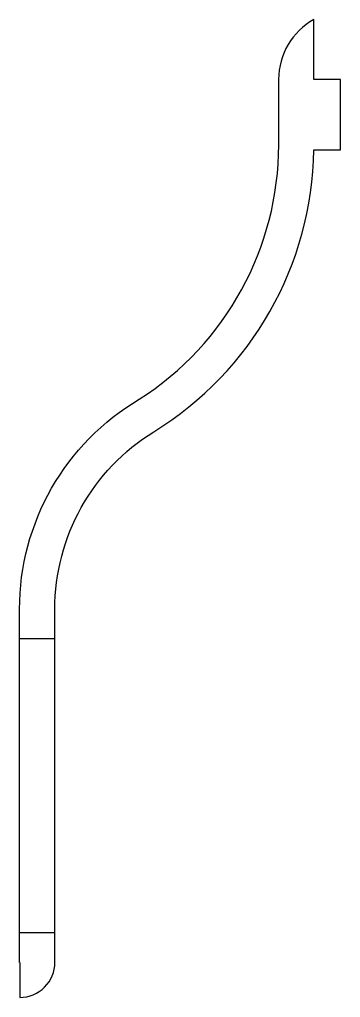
# Model space of a CAD drawing. Header units: millimetres. Extents: x 0 to 109, y -12 to 320.
import ezdxf

# ---------------------------------------------------------------- set-up
doc = ezdxf.new("R2010")
doc.units = ezdxf.units.MM

msp = doc.modelspace()

# ---------------------------------------------------------------- linework, layer by layer
for p, q in [((0, 110), (12, 110)), ((12, 10), (0, 10))]:
    msp.add_line(p, q)
for points in [[(100, 276), (109, 276), (109, 300), (100, 300), (100, 320.31, 0.273362), (88, 300), (88, 277.78)], [(0, 0), (0, 120, -0.265178), (40.68, 191.32, 0.255857), (88.03, 277.78)], [(0.1, 0), (0.1, -11.9, 0.414214), (12, 0), (12, 120, -0.260015), (45.62, 180.28, 0.255874), (99.99, 276)]]:
    msp.add_lwpolyline(points, format="xyb")

doc.saveas('drawing.dxf')
